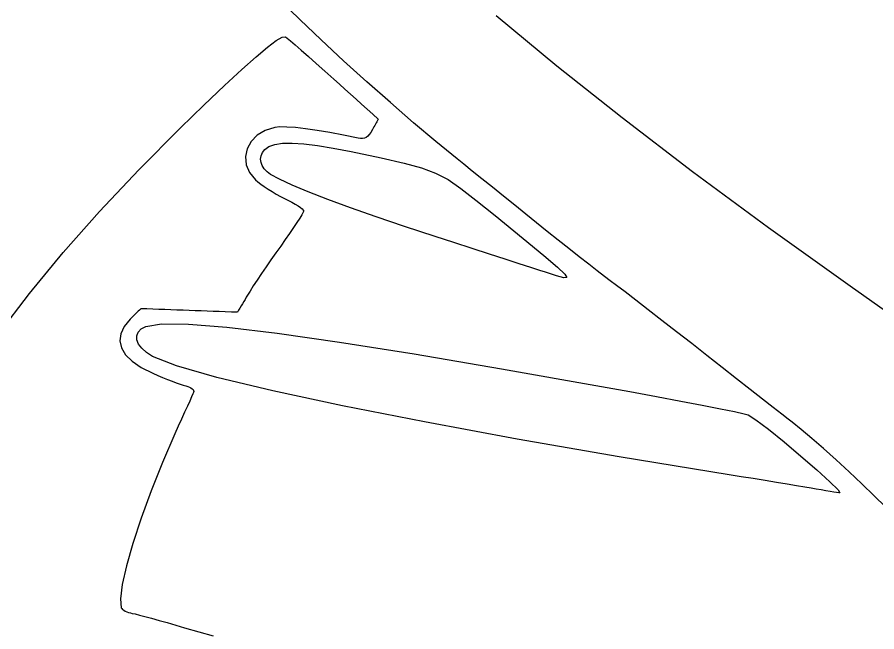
# Model space of a CAD drawing. Extents: x 7 to 348, y 3 to 340.
# Drawn here: x 130.3 to 201.6, y 58.5 to 109.5 of the extents above; entities that cross this region are included whole.
import ezdxf

# ---------------------------------------------------------------- set-up
doc = ezdxf.new("R2010")
doc.units = 0
doc.layers.get('0').update_dxf_attribs({"linetype": 'CONTINUOUS'})

msp = doc.modelspace()

# ---------------------------------------------------------------- linework, layer by layer
at = {"color": 7}
for points in [[(202.323601, 68.869803), (201.385551, 69.804994), (200.367844, 70.788256), (199.305889, 71.787475), (198.235104, 72.770543), (197.190902, 73.705345), (196.20869, 74.559767), (195.323883, 75.301698), (194.571894, 75.89903), (194.256824, 76.14241), (193.722182, 76.558761), (192.996879, 77.125432), (192.109838, 77.819778), (191.089963, 78.619147), (189.966171, 79.500891), (188.767376, 80.442362), (187.522491, 81.420914), (186.257884, 82.413486), (185.002562, 83.395145), (183.789405, 84.340426), (182.651287, 85.223858), (181.621089, 86.019979), (180.731685, 86.703321), (180.015952, 87.248416), (179.506767, 87.629802), (179.036619, 87.982388), (178.432759, 88.444939), (177.720224, 88.997782), (176.924047, 89.621233), (176.069258, 90.295617), (175.180887, 91.001255), (174.283974, 91.718469), (173.403548, 92.42758), (172.51301, 93.147315), (171.587112, 93.894972), (170.65292, 94.648745), (169.737501, 95.386816), (168.867918, 96.087373), (168.071238, 96.728605), (167.374525, 97.288694), (166.804842, 97.745832), (165.057387, 99.172804), (163.200927, 100.737695), (161.277977, 102.402369), (159.331053, 104.128686), (157.402677, 105.878511), (155.535356, 107.613707), (153.771611, 109.296138), (152.153956, 110.887665)], [(170.037181, 109.617507), (175.062619, 105.45603), (180.483327, 101.156804), (186.326591, 96.697724), (192.619709, 92.056684), (199.389969, 87.21158), (206.392094, 82.265145)], [(128.773922, 83.193072), (131.370821, 86.575178), (134.169472, 89.964472), (137.180673, 93.374501), (140.415213, 96.818814), (143.883891, 100.310956), (145.829985, 102.205313), (147.518018, 103.817177), (148.954211, 105.151956), (150.144779, 106.215047), (151.095947, 107.011857), (151.813935, 107.547783), (152.304962, 107.828227), (152.575252, 107.858594), (152.717333, 107.752608), (152.995272, 107.522964), (153.392587, 107.184038), (153.892806, 106.750203), (154.479442, 106.235841), (155.13602, 105.655327), (155.846058, 105.023039), (156.593077, 104.353354), (157.053695, 103.939055), (157.514313, 103.524756), (157.974927, 103.110456), (158.435545, 102.69616), (158.896163, 102.28186), (159.356778, 101.867561), (159.817395, 101.453261), (160.278013, 101.038962), (160.217795, 100.930978), (160.157575, 100.822994), (160.097357, 100.71501), (160.037137, 100.607027), (159.976919, 100.499043), (159.916701, 100.391059), (159.85648, 100.283075), (159.796263, 100.175091), (159.656695, 99.938648), (159.526532, 99.751475), (159.399808, 99.609997), (159.270559, 99.51063), (159.132815, 99.449794), (158.980609, 99.423914), (158.80798, 99.429389), (158.608957, 99.462669), (157.398172, 99.711874), (156.259149, 99.925053), (155.205568, 100.100455), (154.251118, 100.236316), (153.409486, 100.330889), (152.694355, 100.382414), (152.119417, 100.389131), (151.698353, 100.349293), (150.890788, 100.098231), (150.232539, 99.696724), (149.735805, 99.178076), (149.412793, 98.575585), (149.275701, 97.922546), (149.336735, 97.252265), (149.608097, 96.598034), (150.101989, 95.993156), (150.296474, 95.825925), (150.540745, 95.639151), (150.824963, 95.439114), (151.139288, 95.232104), (151.473882, 95.024414), (151.818904, 94.822326), (152.164514, 94.632131), (152.500878, 94.460114), (152.820782, 94.29816), (153.119224, 94.136808), (153.389674, 93.980322), (153.625598, 93.832965), (153.820464, 93.699003), (153.967742, 93.582704), (154.060898, 93.488332), (154.093401, 93.420153), (154.054519, 93.313814), (153.943084, 93.110081), (153.766909, 92.820882), (153.533808, 92.458153), (153.251591, 92.033829), (152.928077, 91.559843), (152.571075, 91.048126), (152.188401, 90.510614), (151.788512, 89.949345), (151.382171, 89.36953), (150.980648, 88.787884), (150.595223, 88.221114), (150.237165, 87.685928), (149.917745, 87.199033), (149.64824, 86.777136), (149.439921, 86.436951), (149.334485, 86.258914), (149.22905, 86.080877), (149.123614, 85.90284), (149.018179, 85.7248), (148.912747, 85.546763), (148.807311, 85.368725), (148.701876, 85.190688), (148.59644, 85.012651), (148.095713, 85.031391), (147.594983, 85.05013), (147.094256, 85.06887), (146.593529, 85.08761), (146.092802, 85.106349), (145.592072, 85.125089), (145.091345, 85.143828), (144.590618, 85.162568), (144.08989, 85.181307), (143.589161, 85.200047), (143.088433, 85.218786), (142.587706, 85.237526), (142.086979, 85.256266), (141.586249, 85.275005), (141.085522, 85.293745), (140.584795, 85.312484), (140.476582, 85.204272), (140.36837, 85.096059), (140.260157, 84.987847), (140.151945, 84.879637), (140.043735, 84.771425), (139.935523, 84.663212), (139.82731, 84.555), (139.719098, 84.446787), (139.216463, 83.837958), (138.927642, 83.234431), (138.850926, 82.64032), (138.984606, 82.059724), (139.32697, 81.496755), (139.87631, 80.955518), (140.630916, 80.440121), (141.589077, 79.95467), (141.991328, 79.779836), (142.398225, 79.609081), (142.798605, 79.44669), (143.181296, 79.296949), (143.535132, 79.164138), (143.848946, 79.052541), (144.111571, 78.966449), (144.311838, 78.91014), (144.48013, 78.862425), (144.627036, 78.806486), (144.750877, 78.743703), (144.849969, 78.67545), (144.922629, 78.603105), (144.967178, 78.528048), (144.981938, 78.451654), (144.965203, 78.375298), (144.906814, 78.243444), (144.797103, 77.99795), (144.642419, 77.652945), (144.449114, 77.222564), (144.223537, 76.720937), (143.972043, 76.162194), (143.70098, 75.56047), (143.4167, 74.929893), (142.389098, 72.554267), (141.452323, 70.200703), (140.628263, 67.940087), (139.938811, 65.843302), (139.405848, 63.98124), (139.051267, 62.424795), (138.896954, 61.244824), (138.964797, 60.512232), (139.006405, 60.443426), (139.076729, 60.373745), (139.171976, 60.305109), (139.288351, 60.239436), (139.422065, 60.178617), (139.569325, 60.1246), (139.726343, 60.079303), (139.88932, 60.044618), (140.12173, 59.995201), (140.477737, 59.907655), (140.939596, 59.786836), (141.489563, 59.637653), (142.109893, 59.464962), (142.782843, 59.273671), (143.490668, 59.068665), (144.21562, 58.854769), (146.59336, 58.17769)], [(174.131111, 88.332982), (173.664358, 88.486813), (172.929392, 88.726817), (171.963718, 89.040843), (170.80484, 89.416735), (169.49026, 89.842343), (168.05748, 90.305512), (166.54401, 90.794092), (164.987348, 91.295928), (162.439858, 92.129799), (160.09497, 92.924063), (157.971831, 93.67148), (156.089593, 94.364804), (154.46741, 94.996796), (153.124428, 95.56021), (152.079796, 96.047806), (151.352671, 96.452343), (151.054418, 96.676456), (150.821438, 96.921103), (150.655012, 97.180846), (150.556426, 97.450252), (150.526956, 97.723884), (150.56789, 97.996304), (150.680502, 98.262082), (150.86608, 98.51578), (151.201577, 98.765179), (151.689384, 98.937541), (152.333077, 99.032777), (153.136244, 99.050811), (154.102466, 98.991553), (155.235323, 98.854923), (156.538399, 98.640835), (158.015277, 98.349209), (160.513564, 97.820858), (162.411035, 97.393145), (163.864425, 96.996264), (165.030469, 96.560411), (166.065908, 96.015779), (167.127476, 95.292559), (168.371909, 94.320947), (169.955949, 93.031132), (172.282101, 91.134195), (173.985547, 89.732081), (175.119888, 88.764477), (175.738728, 88.171062), (175.895669, 87.891521), (175.64431, 87.865529), (175.038258, 88.032788), (174.131111, 88.332982)], [(196.144444, 70.421421), (195.624207, 70.510685), (194.955143, 70.623303), (194.165031, 70.754714), (193.281653, 70.900352), (192.332791, 71.055656), (191.346226, 71.216063), (190.349739, 71.377008), (189.371111, 71.53393), (180.251481, 73.031113), (171.786626, 74.501423), (164.098137, 75.919872), (157.307596, 77.261477), (151.536595, 78.501251), (146.906719, 79.614206), (143.539554, 80.575362), (141.556692, 81.359725), (141.053284, 81.683818), (140.669224, 82.029303), (140.407201, 82.383655), (140.269905, 82.734348), (140.260028, 83.068851), (140.38026, 83.374639), (140.633295, 83.639183), (141.021819, 83.849958), (142.30827, 84.058167), (144.535438, 84.034094), (147.723583, 83.775059), (151.892954, 83.27839), (157.063804, 82.541412), (163.256389, 81.561449), (170.490961, 80.335828), (178.787775, 78.861872), (181.124202, 78.435925), (183.327147, 78.028413), (185.346732, 77.648977), (187.13308, 77.307265), (188.636315, 77.012916), (189.806552, 76.775575), (190.593918, 76.604893), (190.948533, 76.510507), (191.574253, 76.109108), (192.617206, 75.313786), (193.915013, 74.263117), (195.305282, 73.095668), (196.625633, 71.950013), (197.713682, 70.964719), (198.407043, 70.27836), (198.543331, 70.029502), (198.443435, 70.041666), (198.26673, 70.067574), (198.023051, 70.105606), (197.722242, 70.154159), (197.374135, 70.211625), (196.988574, 70.276395), (196.575395, 70.346864), (196.144444, 70.421421)]]:
    msp.add_lwpolyline(points, dxfattribs=at)

doc.saveas('drawing.dxf')
